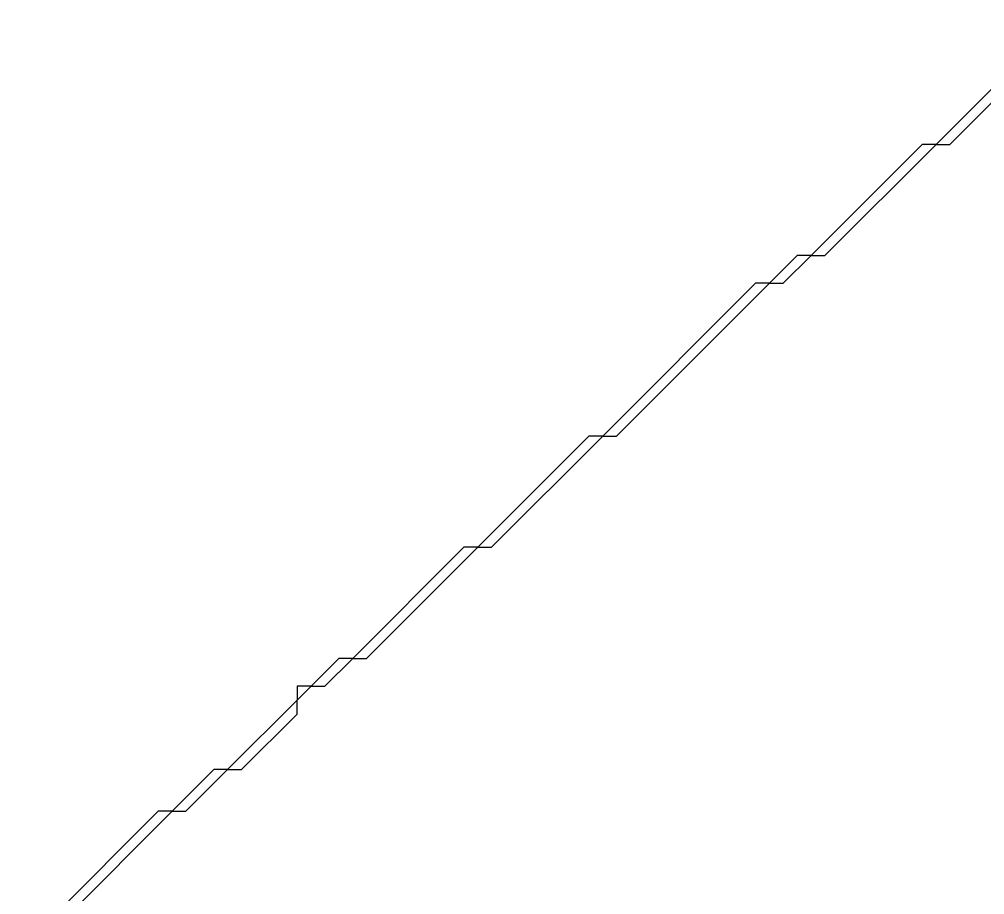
# Model space of a CAD drawing. Header units: metres. Extents: x 7 to 3931, y 6 to 2277.
# Drawn here: x 2877 to 2946.5, y 1421 to 1484 of the extents above; entities that cross this region are included whole.
import ezdxf

# ---------------------------------------------------------------- set-up
doc = ezdxf.new("R2010")
doc.units = ezdxf.units.M

msp = doc.modelspace()

# ---------------------------------------------------------------- linework, layer by layer
for p, q in [((2952, 1484), (2943, 1475)), ((2944, 1475), (2953, 1484)), ((2942, 1475), (2934, 1467)), ((2935, 1467), (2943, 1475)), ((2943, 1475), (2942, 1475)), ((2943, 1475), (2944, 1475)), ((2933, 1467), (2931, 1465)), ((2932, 1465), (2934, 1467)), ((2934, 1467), (2933, 1467)), ((2934, 1467), (2935, 1467)), ((2930, 1465), (2919, 1454)), ((2920, 1454), (2931, 1465)), ((2931, 1465), (2930, 1465)), ((2931, 1465), (2932, 1465)), ((2918, 1454), (2910, 1446)), ((2911, 1446), (2919, 1454)), ((2919, 1454), (2918, 1454)), ((2919, 1454), (2920, 1454)), ((2909, 1446), (2901, 1438)), ((2902, 1438), (2910, 1446)), ((2910, 1446), (2909, 1446)), ((2910, 1446), (2911, 1446)), ((2900, 1438), (2898, 1436)), ((2899, 1436), (2901, 1438)), ((2901, 1438), (2900, 1438)), ((2901, 1438), (2902, 1438)), ((2898, 1436), (2897, 1436)), ((2897, 1436), (2897, 1435)), ((2897, 1435), (2898, 1436)), ((2898, 1436), (2899, 1436)), ((2897, 1435), (2892, 1430)), ((2897, 1434), (2897, 1435)), ((2893, 1430), (2897, 1434)), ((2891, 1430), (2888, 1427)), ((2889, 1427), (2892, 1430)), ((2892, 1430), (2891, 1430)), ((2892, 1430), (2893, 1430)), ((2887, 1427), (2877, 1417)), ((2878, 1417), (2888, 1427)), ((2888, 1427), (2887, 1427)), ((2888, 1427), (2889, 1427))]:
    msp.add_line(p, q)

doc.saveas('drawing.dxf')
